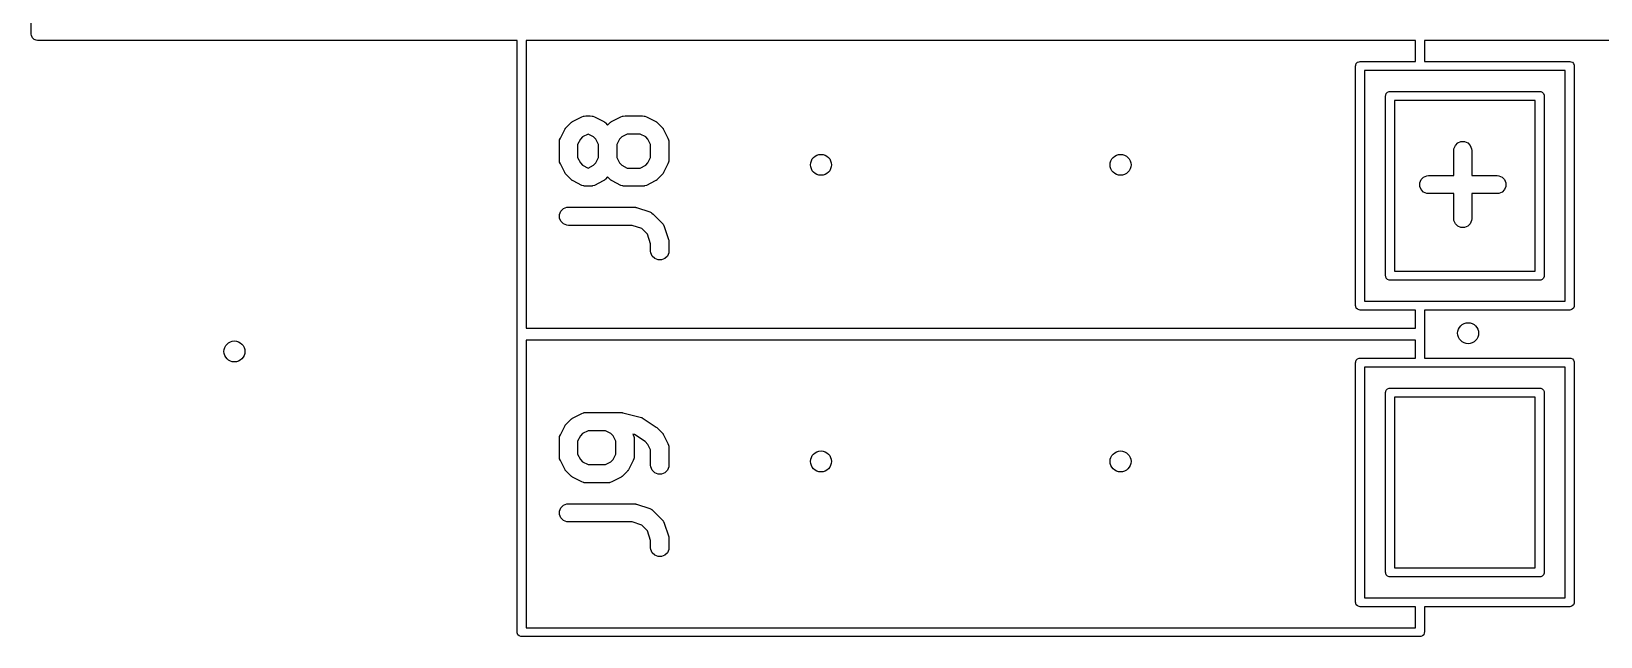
# Model space of a CAD drawing. Extents: x 0.27 to 3.33, y 0.21 to 2.59.
# Drawn here: x 0.267 to 1.298, y 0.213 to 0.61 of the extents above; entities that cross this region are included whole.
import ezdxf

# ---------------------------------------------------------------- set-up
doc = ezdxf.new("R2010")
doc.units = 0
doc.header["$MEASUREMENT"] = 0
doc.layers.add('BLACK', color=7, linetype='CONTINUOUS')

msp = doc.modelspace()

# ---------------------------------------------------------------- linework, layer by layer
at = {"layer": 'BLACK', "linetype": 'CONTINUOUS'}
for p, q in [((0.2665, 0.6085), (0.2665, 2.1915)), ((0.2666, 0.6077), (0.2665, 0.6085)), ((0.2672, 0.6063), (0.2666, 0.6077)), ((0.2683, 0.6052), (0.2672, 0.6063)), ((0.2697, 0.6046), (0.2683, 0.6052)), ((0.2705, 0.6045), (0.2697, 0.6046)), ((0.5858, 0.6045), (0.2705, 0.6045)), ((0.5858, 0.4123), (0.5858, 0.6045)), ((0.5918, 0.6044), (0.5918, 0.4153)), ((0.9431, 0.6044), (0.5918, 0.6044)), ((1.1764, 0.6044), (0.9431, 0.6044)), ((1.1764, 0.5906), (1.1764, 0.6044)), ((3.3295, 0.6045), (1.1823, 0.6045)), ((1.1823, 0.6045), (1.1823, 0.5906)), ((1.137, 0.5876), (1.1371, 0.5882)), ((1.1371, 0.5882), (1.1375, 0.5893)), ((1.1375, 0.5893), (1.1383, 0.5901)), ((1.1383, 0.5901), (1.1394, 0.5905)), ((1.1394, 0.5905), (1.14, 0.5906)), ((1.14, 0.5906), (1.1764, 0.5906)), ((1.1823, 0.5906), (1.2778, 0.5906)), ((1.2778, 0.5906), (1.2784, 0.5905)), ((1.2784, 0.5905), (1.2795, 0.5901)), ((1.2795, 0.5901), (1.2803, 0.5893)), ((1.2803, 0.5893), (1.2807, 0.5882)), ((1.2807, 0.5882), (1.2807, 0.5879)), ((1.137, 0.4302), (1.137, 0.5876)), ((1.1429, 0.5847), (1.1429, 0.4331)), ((1.2748, 0.5847), (1.1429, 0.5847)), ((1.2748, 0.4331), (1.2748, 0.5847)), ((1.2807, 0.5879), (1.2807, 0.5876)), ((1.2807, 0.5876), (1.2807, 0.4302)), ((1.1567, 0.568), (1.1568, 0.5686)), ((1.1567, 0.4498), (1.1567, 0.568)), ((1.1568, 0.5686), (1.1572, 0.5696)), ((1.1572, 0.5696), (1.158, 0.5704)), ((1.158, 0.5704), (1.1591, 0.5709)), ((1.1591, 0.5709), (1.1595, 0.5709)), ((1.1595, 0.5709), (1.1597, 0.5709)), ((1.1597, 0.5709), (1.2581, 0.5709)), ((1.2581, 0.5709), (1.2583, 0.5709)), ((1.2583, 0.5709), (1.2587, 0.5709)), ((1.2587, 0.5709), (1.2597, 0.5704)), ((1.2597, 0.5704), (1.2605, 0.5696)), ((1.2605, 0.5696), (1.261, 0.5686)), ((1.261, 0.5686), (1.261, 0.568)), ((1.261, 0.568), (1.261, 0.4498)), ((1.1626, 0.565), (1.1626, 0.4528)), ((1.2551, 0.565), (1.1626, 0.565)), ((1.2551, 0.4528), (1.2551, 0.565)), ((0.6176, 0.5467), (0.6178, 0.5469)), ((0.6178, 0.5469), (0.6179, 0.547)), ((0.6179, 0.547), (0.6182, 0.5474)), ((0.6182, 0.5474), (0.6211, 0.5503)), ((0.6211, 0.5503), (0.6216, 0.5507)), ((0.6216, 0.5507), (0.6217, 0.5508)), ((0.6217, 0.5508), (0.6218, 0.5509)), ((0.6218, 0.5509), (0.622, 0.551)), ((0.622, 0.551), (0.6222, 0.5511)), ((0.6222, 0.5511), (0.6227, 0.5514)), ((0.6227, 0.5514), (0.6284, 0.5543)), ((0.6284, 0.5543), (0.6295, 0.5547)), ((0.6295, 0.5547), (0.6297, 0.5547)), ((0.6297, 0.5547), (0.6299, 0.5548)), ((0.6299, 0.5548), (0.6311, 0.5549)), ((0.6311, 0.5549), (0.6339, 0.5549)), ((0.6339, 0.5549), (0.6351, 0.5548)), ((0.6351, 0.5548), (0.6353, 0.5547)), ((0.6353, 0.5547), (0.6355, 0.5547)), ((0.6355, 0.5547), (0.6366, 0.5543)), ((0.6366, 0.5543), (0.6423, 0.5514)), ((0.6423, 0.5514), (0.6428, 0.5511)), ((0.6428, 0.5511), (0.643, 0.551)), ((0.643, 0.551), (0.6431, 0.5509)), ((0.6431, 0.5509), (0.6433, 0.5508)), ((0.6433, 0.5508), (0.6434, 0.5507)), ((0.6434, 0.5507), (0.6439, 0.5503)), ((0.6439, 0.5503), (0.6453, 0.5488)), ((0.6453, 0.5488), (0.6468, 0.5503)), ((0.6468, 0.5503), (0.6473, 0.5507)), ((0.6473, 0.5507), (0.6474, 0.5508)), ((0.6474, 0.5508), (0.6476, 0.5509)), ((0.6476, 0.5509), (0.6477, 0.551)), ((0.6477, 0.551), (0.6479, 0.5511)), ((0.6479, 0.5511), (0.6484, 0.5514)), ((0.6484, 0.5514), (0.6541, 0.5543)), ((0.6541, 0.5543), (0.6552, 0.5547)), ((0.6552, 0.5547), (0.6554, 0.5547)), ((0.6554, 0.5547), (0.6556, 0.5548)), ((0.6556, 0.5548), (0.6568, 0.5549)), ((0.6568, 0.5549), (0.6682, 0.5549)), ((0.6682, 0.5549), (0.6694, 0.5548)), ((0.6694, 0.5548), (0.6696, 0.5547)), ((0.6696, 0.5547), (0.6698, 0.5547)), ((0.6698, 0.5547), (0.6709, 0.5543)), ((0.6709, 0.5543), (0.6766, 0.5514)), ((0.6766, 0.5514), (0.6771, 0.5511)), ((0.6771, 0.5511), (0.6773, 0.551)), ((0.6773, 0.551), (0.6774, 0.5509)), ((0.6774, 0.5509), (0.6776, 0.5508)), ((0.6776, 0.5508), (0.6777, 0.5507)), ((0.6777, 0.5507), (0.6782, 0.5503)), ((0.6782, 0.5503), (0.681, 0.5474)), ((0.681, 0.5474), (0.6814, 0.547)), ((0.6814, 0.547), (0.6815, 0.5469)), ((0.6815, 0.5469), (0.6816, 0.5467)), ((0.6136, 0.5375), (0.6137, 0.5386)), ((0.6136, 0.526), (0.6136, 0.5375)), ((0.6137, 0.5386), (0.6138, 0.5388)), ((0.6138, 0.5391), (0.6143, 0.5402)), ((0.6138, 0.5388), (0.6138, 0.5391)), ((0.6143, 0.5402), (0.6171, 0.5459)), ((0.6171, 0.5459), (0.6174, 0.5464)), ((0.6174, 0.5464), (0.6175, 0.5465)), ((0.6175, 0.5465), (0.6176, 0.5467)), ((0.6274, 0.5396), (0.6256, 0.5361)), ((0.6289, 0.5411), (0.6274, 0.5396)), ((0.6325, 0.5429), (0.6289, 0.5411)), ((0.6361, 0.5411), (0.6325, 0.5429)), ((0.6325, 0.5429), (0.6325, 0.5429)), ((0.6376, 0.5396), (0.6361, 0.5411)), ((0.6393, 0.5361), (0.6376, 0.5396)), ((0.6531, 0.5396), (0.6513, 0.5361)), ((0.6546, 0.5411), (0.6531, 0.5396)), ((0.6582, 0.5429), (0.6546, 0.5411)), ((0.6668, 0.5429), (0.6582, 0.5429)), ((0.6704, 0.5411), (0.6668, 0.5429)), ((0.6718, 0.5396), (0.6704, 0.5411)), ((0.6736, 0.5361), (0.6718, 0.5396)), ((0.6816, 0.5467), (0.6818, 0.5465)), ((0.6818, 0.5465), (0.6818, 0.5464)), ((0.6818, 0.5464), (0.6821, 0.5459)), ((0.6821, 0.5459), (0.685, 0.5402)), ((0.685, 0.5402), (0.6854, 0.5391)), ((0.6854, 0.5391), (0.6854, 0.5388)), ((0.6854, 0.5388), (0.6855, 0.5386)), ((0.6855, 0.5386), (0.6856, 0.5375)), ((0.6856, 0.5375), (0.6856, 0.526)), ((1.2026, 0.5355), (1.2042, 0.5371)), ((1.2042, 0.5371), (1.2063, 0.538)), ((1.2063, 0.538), (1.2087, 0.538)), ((1.2087, 0.538), (1.2108, 0.5371)), ((1.2108, 0.5371), (1.2124, 0.5355)), ((0.6256, 0.5361), (0.6256, 0.5275)), ((0.6256, 0.5275), (0.6274, 0.5239)), ((0.6376, 0.5239), (0.6393, 0.5275)), ((0.6393, 0.5275), (0.6393, 0.5361)), ((0.6513, 0.5361), (0.6513, 0.5275)), ((0.6513, 0.5275), (0.6531, 0.5239)), ((0.6718, 0.5239), (0.6736, 0.5275)), ((0.6736, 0.5275), (0.6736, 0.5361)), ((1.2016, 0.5322), (1.2017, 0.5333)), ((1.2016, 0.5156), (1.2016, 0.5322)), ((1.2017, 0.5333), (1.2026, 0.5355)), ((1.2124, 0.5355), (1.2133, 0.5333)), ((1.2133, 0.5333), (1.2134, 0.5322)), ((1.2134, 0.5322), (1.2134, 0.5156)), ((0.6137, 0.5249), (0.6136, 0.526)), ((0.6138, 0.5247), (0.6137, 0.5249)), ((0.6138, 0.5245), (0.6138, 0.5247)), ((0.6143, 0.5234), (0.6138, 0.5245)), ((0.6171, 0.5176), (0.6143, 0.5234)), ((0.6174, 0.5171), (0.6171, 0.5176)), ((0.6175, 0.517), (0.6174, 0.5171)), ((0.6176, 0.5168), (0.6175, 0.517)), ((0.6178, 0.5166), (0.6176, 0.5168)), ((0.6179, 0.5165), (0.6178, 0.5166)), ((0.6182, 0.5161), (0.6179, 0.5165)), ((0.6211, 0.5132), (0.6182, 0.5161)), ((0.6274, 0.5239), (0.6289, 0.5224)), ((0.6289, 0.5224), (0.6325, 0.5206)), ((0.6325, 0.5206), (0.6361, 0.5224)), ((0.6325, 0.5206), (0.6325, 0.5206)), ((0.6361, 0.5224), (0.6376, 0.5239)), ((0.6531, 0.5239), (0.6546, 0.5224)), ((0.6546, 0.5224), (0.6582, 0.5206)), ((0.6582, 0.5206), (0.6668, 0.5206)), ((0.6668, 0.5206), (0.6704, 0.5224)), ((0.6704, 0.5224), (0.6718, 0.5239)), ((0.681, 0.5161), (0.6782, 0.5132)), ((0.6814, 0.5165), (0.681, 0.5161)), ((0.6815, 0.5166), (0.6814, 0.5165)), ((0.6816, 0.5168), (0.6815, 0.5166)), ((0.6818, 0.517), (0.6816, 0.5168)), ((0.6821, 0.5176), (0.6818, 0.5171)), ((0.6818, 0.5171), (0.6818, 0.517)), ((0.685, 0.5234), (0.6821, 0.5176)), ((0.6854, 0.5245), (0.685, 0.5234)), ((0.6855, 0.5249), (0.6854, 0.5247)), ((0.6854, 0.5247), (0.6854, 0.5245)), ((0.6856, 0.526), (0.6855, 0.5249)), ((0.6216, 0.5128), (0.6211, 0.5132)), ((0.6217, 0.5127), (0.6216, 0.5128)), ((0.6218, 0.5126), (0.6217, 0.5127)), ((0.622, 0.5125), (0.6218, 0.5126)), ((0.6222, 0.5124), (0.622, 0.5125)), ((0.6227, 0.5121), (0.6222, 0.5124)), ((0.6284, 0.5092), (0.6227, 0.5121)), ((0.6295, 0.5088), (0.6284, 0.5092)), ((0.6297, 0.5088), (0.6295, 0.5088)), ((0.6299, 0.5087), (0.6297, 0.5088)), ((0.6311, 0.5086), (0.6299, 0.5087)), ((0.6339, 0.5086), (0.6311, 0.5086)), ((0.6351, 0.5087), (0.6339, 0.5086)), ((0.6353, 0.5088), (0.6351, 0.5087)), ((0.6355, 0.5088), (0.6353, 0.5088)), ((0.6366, 0.5092), (0.6355, 0.5088)), ((0.6423, 0.5121), (0.6366, 0.5092)), ((0.6428, 0.5124), (0.6423, 0.5121)), ((0.643, 0.5125), (0.6428, 0.5124)), ((0.6431, 0.5126), (0.643, 0.5125)), ((0.6433, 0.5127), (0.6431, 0.5126)), ((0.6434, 0.5128), (0.6433, 0.5127)), ((0.6439, 0.5132), (0.6434, 0.5128)), ((0.6453, 0.5147), (0.6439, 0.5132)), ((0.6468, 0.5132), (0.6453, 0.5147)), ((0.6473, 0.5128), (0.6468, 0.5132)), ((0.6474, 0.5127), (0.6473, 0.5128)), ((0.6476, 0.5126), (0.6474, 0.5127)), ((0.6477, 0.5125), (0.6476, 0.5126)), ((0.6479, 0.5124), (0.6477, 0.5125)), ((0.6484, 0.5121), (0.6479, 0.5124)), ((0.6541, 0.5092), (0.6484, 0.5121)), ((0.6552, 0.5088), (0.6541, 0.5092)), ((0.6554, 0.5088), (0.6552, 0.5088)), ((0.6556, 0.5087), (0.6554, 0.5088)), ((0.6568, 0.5086), (0.6556, 0.5087)), ((0.6682, 0.5086), (0.6568, 0.5086)), ((0.6694, 0.5087), (0.6682, 0.5086)), ((0.6696, 0.5088), (0.6694, 0.5087)), ((0.6698, 0.5088), (0.6696, 0.5088)), ((0.6709, 0.5092), (0.6698, 0.5088)), ((0.6766, 0.5121), (0.6709, 0.5092)), ((0.6771, 0.5124), (0.6766, 0.5121)), ((0.6773, 0.5125), (0.6771, 0.5124)), ((0.6774, 0.5126), (0.6773, 0.5125)), ((0.6776, 0.5127), (0.6774, 0.5126)), ((0.6777, 0.5128), (0.6776, 0.5127)), ((0.6782, 0.5132), (0.6777, 0.5128)), ((1.1792, 0.5108), (1.1801, 0.513)), ((1.1792, 0.5085), (1.1792, 0.5108)), ((1.1801, 0.5064), (1.1792, 0.5085)), ((1.1801, 0.513), (1.1817, 0.5146)), ((1.1817, 0.5048), (1.1801, 0.5064)), ((1.1817, 0.5146), (1.1839, 0.5155)), ((1.1839, 0.5155), (1.185, 0.5156)), ((1.185, 0.5156), (1.2016, 0.5156)), ((1.2134, 0.5156), (1.23, 0.5156)), ((1.23, 0.5156), (1.2311, 0.5155)), ((1.2311, 0.5155), (1.2333, 0.5146)), ((1.2333, 0.5146), (1.2349, 0.513)), ((1.2349, 0.5064), (1.2333, 0.5048)), ((1.2349, 0.513), (1.2358, 0.5108)), ((1.2358, 0.5085), (1.2349, 0.5064)), ((1.2358, 0.5108), (1.2358, 0.5085)), ((1.1839, 0.5039), (1.1817, 0.5048)), ((1.185, 0.5038), (1.1839, 0.5039)), ((1.2016, 0.5038), (1.185, 0.5038)), ((1.2016, 0.4872), (1.2016, 0.5038)), ((1.23, 0.5038), (1.2134, 0.5038)), ((1.2134, 0.5038), (1.2134, 0.4872)), ((1.2311, 0.5039), (1.23, 0.5038)), ((1.2333, 0.5048), (1.2311, 0.5039)), ((0.6137, 0.4901), (0.6146, 0.4922)), ((0.6137, 0.4877), (0.6137, 0.4901)), ((0.6146, 0.4856), (0.6137, 0.4877)), ((0.6146, 0.4922), (0.6163, 0.4939)), ((0.6163, 0.4839), (0.6146, 0.4856)), ((0.6163, 0.4939), (0.6185, 0.4948)), ((0.6185, 0.4948), (0.6196, 0.4949)), ((0.6196, 0.4949), (0.6625, 0.4949)), ((0.6625, 0.4949), (0.6631, 0.4948)), ((0.6631, 0.4948), (0.6632, 0.4949)), ((0.6632, 0.4949), (0.6634, 0.4948)), ((0.6634, 0.4948), (0.6637, 0.4948)), ((0.6637, 0.4948), (0.6638, 0.4947)), ((0.6638, 0.4947), (0.6644, 0.4946)), ((0.6644, 0.4946), (0.673, 0.4917)), ((0.673, 0.4917), (0.674, 0.4913)), ((0.674, 0.4913), (0.6742, 0.4911)), ((0.6742, 0.4911), (0.6744, 0.491)), ((0.6744, 0.491), (0.6753, 0.4903)), ((0.6753, 0.4903), (0.681, 0.4846)), ((1.2017, 0.486), (1.2016, 0.4872)), ((1.2026, 0.4839), (1.2017, 0.486)), ((1.2133, 0.486), (1.2124, 0.4839)), ((1.2134, 0.4872), (1.2133, 0.486)), ((0.6185, 0.483), (0.6163, 0.4839)), ((0.6196, 0.4829), (0.6185, 0.483)), ((0.6615, 0.4829), (0.6196, 0.4829)), ((0.6678, 0.4808), (0.6615, 0.4829)), ((0.6715, 0.4771), (0.6678, 0.4808)), ((0.6736, 0.4708), (0.6715, 0.4771)), ((0.681, 0.4846), (0.6818, 0.4837)), ((0.6818, 0.4837), (0.6818, 0.4835)), ((0.6818, 0.4835), (0.682, 0.4833)), ((0.682, 0.4833), (0.6825, 0.4822)), ((0.6825, 0.4822), (0.6853, 0.4737)), ((1.2042, 0.4823), (1.2026, 0.4839)), ((1.2063, 0.4814), (1.2042, 0.4823)), ((1.2087, 0.4814), (1.2063, 0.4814)), ((1.2108, 0.4823), (1.2087, 0.4814)), ((1.2124, 0.4839), (1.2108, 0.4823)), ((0.6736, 0.466), (0.6736, 0.4708)), ((0.6737, 0.4649), (0.6736, 0.466)), ((0.6746, 0.4627), (0.6737, 0.4649)), ((0.6855, 0.4649), (0.6846, 0.4627)), ((0.6853, 0.4737), (0.6855, 0.4731)), ((0.6855, 0.4731), (0.6855, 0.4729)), ((0.6855, 0.4729), (0.6855, 0.4727)), ((0.6855, 0.4727), (0.6856, 0.4725)), ((0.6856, 0.466), (0.6855, 0.4649)), ((0.6856, 0.4725), (0.6856, 0.4723)), ((0.6856, 0.4723), (0.6856, 0.4718)), ((0.6856, 0.4718), (0.6856, 0.466)), ((0.6763, 0.4611), (0.6746, 0.4627)), ((0.6785, 0.4602), (0.6763, 0.4611)), ((0.6808, 0.4602), (0.6785, 0.4602)), ((0.683, 0.4611), (0.6808, 0.4602)), ((0.6846, 0.4627), (0.683, 0.4611)), ((1.1568, 0.4492), (1.1567, 0.4498)), ((1.1572, 0.4482), (1.1568, 0.4492)), ((1.158, 0.4473), (1.1572, 0.4482)), ((1.1591, 0.4469), (1.158, 0.4473)), ((1.1595, 0.4469), (1.1591, 0.4469)), ((1.1597, 0.4469), (1.1595, 0.4469)), ((1.2581, 0.4469), (1.1597, 0.4469)), ((1.1626, 0.4528), (1.2551, 0.4528)), ((1.2583, 0.4469), (1.2581, 0.4469)), ((1.2587, 0.4469), (1.2583, 0.4469)), ((1.2597, 0.4473), (1.2587, 0.4469)), ((1.2605, 0.4482), (1.2597, 0.4473)), ((1.261, 0.4492), (1.2605, 0.4482)), ((1.261, 0.4498), (1.261, 0.4492)), ((1.1371, 0.4296), (1.137, 0.4302)), ((1.1375, 0.4285), (1.1371, 0.4296)), ((1.1383, 0.4277), (1.1375, 0.4285)), ((1.1394, 0.4273), (1.1383, 0.4277)), ((1.14, 0.4272), (1.1394, 0.4273)), ((1.1764, 0.4272), (1.14, 0.4272)), ((1.1429, 0.4331), (1.2748, 0.4331)), ((1.1764, 0.4153), (1.1764, 0.4272)), ((1.2778, 0.4272), (1.1823, 0.4272)), ((1.1823, 0.4272), (1.1823, 0.4123)), ((1.2784, 0.4273), (1.2778, 0.4272)), ((1.2794, 0.4277), (1.2784, 0.4273)), ((1.2802, 0.4285), (1.2794, 0.4277)), ((1.2807, 0.4296), (1.2802, 0.4285)), ((1.2807, 0.4302), (1.2807, 0.4296)), ((0.5918, 0.4153), (0.9431, 0.4153)), ((0.9431, 0.4153), (1.1764, 0.4153)), ((0.5858, 0.2155), (0.5858, 0.4123)), ((0.5918, 0.4075), (0.5918, 0.2184)), ((0.9431, 0.4075), (0.5918, 0.4075)), ((1.1764, 0.4075), (0.9431, 0.4075)), ((1.1764, 0.3956), (1.1764, 0.4075)), ((1.1823, 0.4123), (1.1823, 0.3956)), ((1.137, 0.3926), (1.1371, 0.3932)), ((1.137, 0.2352), (1.137, 0.3926)), ((1.1371, 0.3932), (1.1375, 0.3943)), ((1.1375, 0.3943), (1.1383, 0.3951)), ((1.1383, 0.3951), (1.1394, 0.3955)), ((1.1394, 0.3955), (1.14, 0.3956)), ((1.14, 0.3956), (1.1764, 0.3956)), ((1.1823, 0.3956), (1.2778, 0.3956)), ((1.2778, 0.3956), (1.2784, 0.3955)), ((1.2784, 0.3955), (1.2795, 0.3951)), ((1.2795, 0.3951), (1.2803, 0.3943)), ((1.2803, 0.3943), (1.2807, 0.3932)), ((1.2807, 0.3932), (1.2807, 0.3929)), ((1.2807, 0.3929), (1.2807, 0.3926)), ((1.2807, 0.3926), (1.2807, 0.2352)), ((1.1429, 0.3897), (1.1429, 0.2381)), ((1.2748, 0.3897), (1.1429, 0.3897)), ((1.2748, 0.2381), (1.2748, 0.3897)), ((1.1567, 0.373), (1.1568, 0.3736)), ((1.1567, 0.2548), (1.1567, 0.373)), ((1.1568, 0.3736), (1.1572, 0.3746)), ((1.1572, 0.3746), (1.158, 0.3754)), ((1.158, 0.3754), (1.1591, 0.3759)), ((1.1591, 0.3759), (1.1595, 0.3759)), ((1.1595, 0.3759), (1.1597, 0.3759)), ((1.1597, 0.3759), (1.2581, 0.3759)), ((1.2581, 0.3759), (1.2583, 0.3759)), ((1.2583, 0.3759), (1.2587, 0.3759)), ((1.2587, 0.3759), (1.2597, 0.3754)), ((1.2597, 0.3754), (1.2605, 0.3746)), ((1.2605, 0.3746), (1.261, 0.3736)), ((1.261, 0.3736), (1.261, 0.373)), ((1.261, 0.373), (1.261, 0.2548)), ((1.1626, 0.37), (1.1626, 0.2578)), ((1.2551, 0.37), (1.1626, 0.37)), ((1.2551, 0.2578), (1.2551, 0.37)), ((0.6143, 0.3452), (0.6171, 0.3509)), ((0.6171, 0.3509), (0.6174, 0.3514)), ((0.6174, 0.3514), (0.6175, 0.3515)), ((0.6175, 0.3515), (0.6176, 0.3517)), ((0.6176, 0.3517), (0.6178, 0.3519)), ((0.6178, 0.3519), (0.6179, 0.352)), ((0.6179, 0.352), (0.6182, 0.3524)), ((0.6182, 0.3524), (0.6211, 0.3553)), ((0.6211, 0.3553), (0.6216, 0.3557)), ((0.6216, 0.3557), (0.6217, 0.3558)), ((0.6217, 0.3558), (0.6218, 0.3559)), ((0.6218, 0.3559), (0.622, 0.356)), ((0.622, 0.356), (0.6222, 0.3561)), ((0.6222, 0.3561), (0.6227, 0.3564)), ((0.6227, 0.3564), (0.6284, 0.3593)), ((0.6284, 0.3593), (0.6295, 0.3597)), ((0.6295, 0.3597), (0.6297, 0.3597)), ((0.6297, 0.3597), (0.6299, 0.3598)), ((0.6299, 0.3598), (0.6311, 0.3599)), ((0.6311, 0.3599), (0.6539, 0.3599)), ((0.6539, 0.3599), (0.6541, 0.3599)), ((0.6541, 0.3599), (0.6542, 0.3599)), ((0.6542, 0.3599), (0.6546, 0.3598)), ((0.6546, 0.3598), (0.6551, 0.3598)), ((0.6551, 0.3598), (0.6552, 0.3597)), ((0.6552, 0.3597), (0.6554, 0.3597)), ((0.6554, 0.3597), (0.6668, 0.3569)), ((0.6668, 0.3569), (0.6675, 0.3566)), ((0.6675, 0.3566), (0.6676, 0.3566)), ((0.6676, 0.3566), (0.6678, 0.3565)), ((0.6678, 0.3565), (0.6679, 0.3565)), ((0.6679, 0.3565), (0.668, 0.3564)), ((0.668, 0.3564), (0.6687, 0.356)), ((0.6687, 0.356), (0.6772, 0.3503)), ((0.6136, 0.3425), (0.6137, 0.3436)), ((0.6136, 0.331), (0.6136, 0.3425)), ((0.6137, 0.3436), (0.6138, 0.3438)), ((0.6138, 0.3441), (0.6143, 0.3452)), ((0.6138, 0.3438), (0.6138, 0.3441)), ((0.6274, 0.3446), (0.6256, 0.3411)), ((0.6256, 0.3411), (0.6256, 0.3325)), ((0.6289, 0.3461), (0.6274, 0.3446)), ((0.6325, 0.3479), (0.6289, 0.3461)), ((0.6439, 0.3479), (0.6325, 0.3479)), ((0.6475, 0.3461), (0.6439, 0.3479)), ((0.649, 0.3446), (0.6475, 0.3461)), ((0.6508, 0.3411), (0.649, 0.3446)), ((0.6508, 0.3325), (0.6508, 0.3411)), ((0.6629, 0.3455), (0.6619, 0.3457)), ((0.6619, 0.3457), (0.6621, 0.3452)), ((0.6621, 0.3452), (0.6626, 0.3441)), ((0.6626, 0.3441), (0.6626, 0.3438)), ((0.6626, 0.3438), (0.6627, 0.3436)), ((0.6627, 0.3436), (0.6628, 0.3425)), ((0.6628, 0.3425), (0.6628, 0.331)), ((0.6701, 0.3407), (0.6629, 0.3455)), ((0.6718, 0.3389), (0.6701, 0.3407)), ((0.6772, 0.3503), (0.6773, 0.3503)), ((0.6773, 0.3503), (0.6773, 0.3503)), ((0.6773, 0.3503), (0.6777, 0.3499)), ((0.6777, 0.3499), (0.6782, 0.3496)), ((0.6782, 0.3496), (0.6782, 0.3496)), ((0.6782, 0.3496), (0.6782, 0.3496)), ((0.6782, 0.3496), (0.681, 0.3467)), ((0.681, 0.3467), (0.6814, 0.3463)), ((0.6814, 0.3463), (0.6815, 0.3461)), ((0.6815, 0.3461), (0.6816, 0.346)), ((0.6816, 0.346), (0.6818, 0.3458)), ((0.6818, 0.3458), (0.6818, 0.3457)), ((0.6818, 0.3457), (0.6821, 0.3452)), ((0.6821, 0.3452), (0.685, 0.3394)), ((0.6137, 0.3299), (0.6136, 0.331)), ((0.6256, 0.3325), (0.6274, 0.3289)), ((0.649, 0.3289), (0.6508, 0.3325)), ((0.6628, 0.331), (0.6627, 0.3299)), ((0.6736, 0.3353), (0.6718, 0.3389)), ((0.6736, 0.3253), (0.6736, 0.3353)), ((0.685, 0.3394), (0.6854, 0.3383)), ((0.6854, 0.3383), (0.6854, 0.3381)), ((0.6854, 0.3381), (0.6855, 0.3379)), ((0.6855, 0.3379), (0.6856, 0.3368)), ((0.6856, 0.3368), (0.6856, 0.3253)), ((0.6138, 0.3297), (0.6137, 0.3299)), ((0.6138, 0.3295), (0.6138, 0.3297)), ((0.6143, 0.3284), (0.6138, 0.3295)), ((0.6171, 0.3226), (0.6143, 0.3284)), ((0.6174, 0.3221), (0.6171, 0.3226)), ((0.6175, 0.322), (0.6174, 0.3221)), ((0.6176, 0.3218), (0.6175, 0.322)), ((0.6178, 0.3216), (0.6176, 0.3218)), ((0.6179, 0.3215), (0.6178, 0.3216)), ((0.6182, 0.3211), (0.6179, 0.3215)), ((0.6211, 0.3182), (0.6182, 0.3211)), ((0.6274, 0.3289), (0.6289, 0.3274)), ((0.6289, 0.3274), (0.6325, 0.3256)), ((0.6325, 0.3256), (0.6439, 0.3256)), ((0.6439, 0.3256), (0.6475, 0.3274)), ((0.6475, 0.3274), (0.649, 0.3289)), ((0.6582, 0.3211), (0.6553, 0.3182)), ((0.6585, 0.3215), (0.6582, 0.3211)), ((0.6587, 0.3216), (0.6585, 0.3215)), ((0.6588, 0.3218), (0.6587, 0.3216)), ((0.6589, 0.322), (0.6588, 0.3218)), ((0.659, 0.3221), (0.6589, 0.322)), ((0.6593, 0.3226), (0.659, 0.3221)), ((0.6621, 0.3284), (0.6593, 0.3226)), ((0.6626, 0.3295), (0.6621, 0.3284)), ((0.6627, 0.3299), (0.6626, 0.3297)), ((0.6626, 0.3297), (0.6626, 0.3295)), ((0.6737, 0.3242), (0.6736, 0.3253)), ((0.6746, 0.322), (0.6737, 0.3242)), ((0.6763, 0.3203), (0.6746, 0.322)), ((0.6785, 0.3194), (0.6763, 0.3203)), ((0.683, 0.3203), (0.6808, 0.3194)), ((0.6846, 0.322), (0.683, 0.3203)), ((0.6855, 0.3242), (0.6846, 0.322)), ((0.6856, 0.3253), (0.6855, 0.3242)), ((0.6216, 0.3178), (0.6211, 0.3182)), ((0.6217, 0.3177), (0.6216, 0.3178)), ((0.6218, 0.3176), (0.6217, 0.3177)), ((0.622, 0.3175), (0.6218, 0.3176)), ((0.6222, 0.3174), (0.622, 0.3175)), ((0.6227, 0.3171), (0.6222, 0.3174)), ((0.6284, 0.3142), (0.6227, 0.3171)), ((0.6295, 0.3138), (0.6284, 0.3142)), ((0.6297, 0.3138), (0.6295, 0.3138)), ((0.6299, 0.3137), (0.6297, 0.3138)), ((0.6311, 0.3136), (0.6299, 0.3137)), ((0.6453, 0.3136), (0.6311, 0.3136)), ((0.6465, 0.3137), (0.6453, 0.3136)), ((0.6467, 0.3138), (0.6465, 0.3137)), ((0.6469, 0.3138), (0.6467, 0.3138)), ((0.648, 0.3142), (0.6469, 0.3138)), ((0.6537, 0.3171), (0.648, 0.3142)), ((0.6542, 0.3174), (0.6537, 0.3171)), ((0.6544, 0.3175), (0.6542, 0.3174)), ((0.6546, 0.3176), (0.6544, 0.3175)), ((0.6547, 0.3177), (0.6546, 0.3176)), ((0.6548, 0.3178), (0.6547, 0.3177)), ((0.6553, 0.3182), (0.6548, 0.3178)), ((0.6808, 0.3194), (0.6785, 0.3194)), ((0.6163, 0.2989), (0.6185, 0.2998)), ((0.6185, 0.2998), (0.6196, 0.2999)), ((0.6196, 0.2999), (0.6625, 0.2999)), ((0.6625, 0.2999), (0.6631, 0.2998)), ((0.6631, 0.2998), (0.6632, 0.2999)), ((0.6632, 0.2999), (0.6634, 0.2998)), ((0.6634, 0.2998), (0.6637, 0.2998)), ((0.6637, 0.2998), (0.6638, 0.2997)), ((0.6638, 0.2997), (0.6644, 0.2996)), ((0.6644, 0.2996), (0.673, 0.2967)), ((0.6137, 0.2951), (0.6146, 0.2972)), ((0.6137, 0.2927), (0.6137, 0.2951)), ((0.6146, 0.2906), (0.6137, 0.2927)), ((0.6146, 0.2972), (0.6163, 0.2989)), ((0.6163, 0.2889), (0.6146, 0.2906)), ((0.6185, 0.288), (0.6163, 0.2889)), ((0.673, 0.2967), (0.674, 0.2963)), ((0.674, 0.2963), (0.6742, 0.2961)), ((0.6742, 0.2961), (0.6744, 0.296)), ((0.6744, 0.296), (0.6753, 0.2953)), ((0.6753, 0.2953), (0.681, 0.2896)), ((0.681, 0.2896), (0.6818, 0.2887)), ((0.6196, 0.2879), (0.6185, 0.288)), ((0.6615, 0.2879), (0.6196, 0.2879)), ((0.6678, 0.2858), (0.6615, 0.2879)), ((0.6715, 0.2821), (0.6678, 0.2858)), ((0.6736, 0.2758), (0.6715, 0.2821)), ((0.6818, 0.2887), (0.6818, 0.2885)), ((0.6818, 0.2885), (0.682, 0.2883)), ((0.682, 0.2883), (0.6825, 0.2872)), ((0.6825, 0.2872), (0.6853, 0.2787)), ((0.6853, 0.2787), (0.6855, 0.2781)), ((0.6736, 0.271), (0.6736, 0.2758)), ((0.6737, 0.2699), (0.6736, 0.271)), ((0.6746, 0.2677), (0.6737, 0.2699)), ((0.6855, 0.2699), (0.6846, 0.2677)), ((0.6855, 0.2781), (0.6855, 0.2779)), ((0.6855, 0.2779), (0.6855, 0.2777)), ((0.6855, 0.2777), (0.6856, 0.2775)), ((0.6856, 0.271), (0.6855, 0.2699)), ((0.6856, 0.2775), (0.6856, 0.2773)), ((0.6856, 0.2773), (0.6856, 0.2768)), ((0.6856, 0.2768), (0.6856, 0.271)), ((0.6763, 0.2661), (0.6746, 0.2677)), ((0.6785, 0.2652), (0.6763, 0.2661)), ((0.6808, 0.2652), (0.6785, 0.2652)), ((0.683, 0.2661), (0.6808, 0.2652)), ((0.6846, 0.2677), (0.683, 0.2661)), ((1.1568, 0.2542), (1.1567, 0.2548)), ((1.1572, 0.2532), (1.1568, 0.2542)), ((1.158, 0.2523), (1.1572, 0.2532)), ((1.1591, 0.2519), (1.158, 0.2523)), ((1.1595, 0.2519), (1.1591, 0.2519)), ((1.1597, 0.2519), (1.1595, 0.2519)), ((1.2581, 0.2519), (1.1597, 0.2519)), ((1.1626, 0.2578), (1.2551, 0.2578)), ((1.2583, 0.2519), (1.2581, 0.2519)), ((1.2587, 0.2519), (1.2583, 0.2519)), ((1.2597, 0.2523), (1.2587, 0.2519)), ((1.2605, 0.2532), (1.2597, 0.2523)), ((1.261, 0.2542), (1.2605, 0.2532)), ((1.261, 0.2548), (1.261, 0.2542)), ((1.1429, 0.2381), (1.2748, 0.2381)), ((1.1371, 0.2346), (1.137, 0.2352)), ((1.1375, 0.2335), (1.1371, 0.2346)), ((1.1383, 0.2327), (1.1375, 0.2335)), ((1.1394, 0.2323), (1.1383, 0.2327)), ((1.14, 0.2322), (1.1394, 0.2323)), ((1.1764, 0.2322), (1.14, 0.2322)), ((1.1764, 0.2184), (1.1764, 0.2322)), ((1.2778, 0.2322), (1.1823, 0.2322)), ((1.1823, 0.2322), (1.1823, 0.2155)), ((1.2784, 0.2323), (1.2778, 0.2322)), ((1.2794, 0.2327), (1.2784, 0.2323)), ((1.2802, 0.2335), (1.2794, 0.2327)), ((1.2807, 0.2346), (1.2802, 0.2335)), ((1.2807, 0.2352), (1.2807, 0.2346)), ((0.5918, 0.2184), (0.9431, 0.2184)), ((0.9431, 0.2184), (1.1764, 0.2184)), ((0.5859, 0.2149), (0.5858, 0.2155)), ((0.5863, 0.2138), (0.5859, 0.2149)), ((0.5872, 0.213), (0.5863, 0.2138)), ((0.5882, 0.2126), (0.5872, 0.213)), ((0.5883, 0.2126), (0.5882, 0.2126)), ((0.5888, 0.2125), (0.5883, 0.2126)), ((0.9431, 0.2125), (0.5888, 0.2125)), ((1.1794, 0.2125), (0.9431, 0.2125)), ((1.1799, 0.2126), (1.1794, 0.2125)), ((1.181, 0.213), (1.1799, 0.2126)), ((1.1818, 0.2138), (1.181, 0.213)), ((1.1822, 0.2149), (1.1818, 0.2138)), ((1.1823, 0.2155), (1.1822, 0.2149))]:
    msp.add_line(p, q, dxfattribs=at)
at = {"layer": 'BLACK'}
for centre in [(0.7856, 0.5227), (0.9825, 0.5227), (1.211, 0.412), (0.4, 0.4), (0.7856, 0.3277), (0.9825, 0.3277)]:
    msp.add_circle(centre, 0.00689, dxfattribs=at)

doc.saveas('drawing.dxf')
